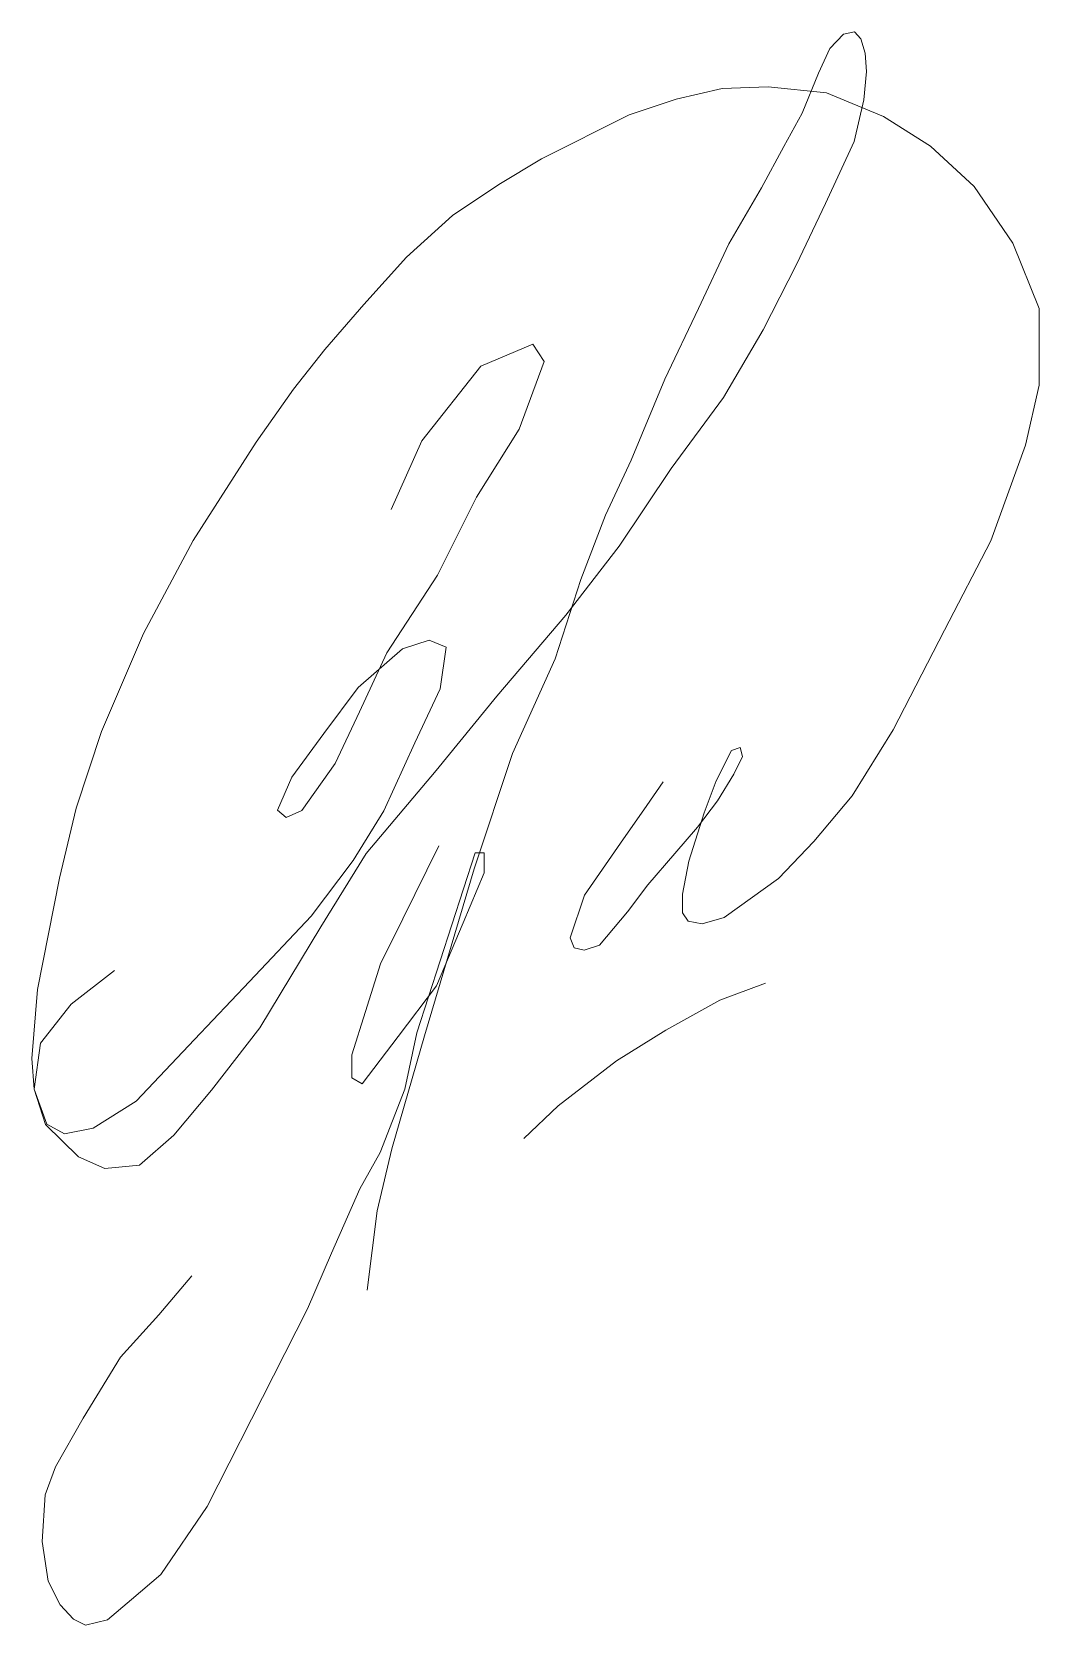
# Model space of a CAD drawing. Header units: millimetres. Extents: x 2.41 to 7.44, y 1.11 to 9.06.
import ezdxf

# ---------------------------------------------------------------- set-up
doc = ezdxf.new("R2010")
doc.units = ezdxf.units.MM

msp = doc.modelspace()

# ---------------------------------------------------------------- linework, layer by layer
at = {"color": 5, "lineweight": 18}
for points in [[(5.5643, 5.3154), (5.4823, 5.1976), (5.3519, 5.0104), (5.1713, 4.7511), (5.1002, 4.5376), (5.1207, 4.4887), (5.1697, 4.476), (5.2465, 4.5014), (5.3859, 4.6671), (5.4887, 4.8024), (5.6234, 4.9585), (5.7357, 5.0895), (5.8354, 5.2206), (5.9172, 5.3541), (5.9599, 5.443), (5.9492, 5.4875), (5.9049, 5.4718), (5.8291, 5.3209), (5.769, 5.1614), (5.6922, 4.9196), (5.6605, 4.7565), (5.6605, 4.6623), (5.69, 4.6203), (5.7596, 4.6071), (5.8681, 4.6399), (6.1405, 4.8346), (6.3167, 5.0188), (6.507, 5.2459), (6.7118, 5.5753), (6.9681, 6.0736), (7.1987, 6.5189), (7.3717, 6.9956), (7.4403, 7.2957), (7.4403, 7.6782), (7.3091, 8.0029), (7.1154, 8.2857), (6.8983, 8.4872), (6.6643, 8.6346), (6.3793, 8.7543), (6.0883, 8.7831), (5.8587, 8.7749), (5.6293, 8.7226), (5.3956, 8.6435), (4.9571, 8.4241), (4.7444, 8.297), (4.5132, 8.1408), (4.2836, 7.9344), (4.0713, 7.6974), (3.8762, 7.4733), (3.7193, 7.2743), (3.5346, 7.0104), (3.2197, 6.5194), (2.9722, 6.0564), (2.762, 5.5666), (2.6362, 5.1844), (2.5519, 4.8361), (2.4427, 4.2804), (2.4147, 3.9352), (2.4257, 3.7825), (2.4827, 3.6064), (2.6478, 3.4449), (2.7784, 3.3864), (2.952, 3.4033), (3.1238, 3.5536), (3.3106, 3.7783), (3.5525, 4.0893), (3.8558, 4.5934), (4.0826, 4.9584), (4.4311, 5.3731), (4.7353, 5.7436), (5.0785, 6.1474), (5.3446, 6.492), (5.6048, 6.8791), (5.8649, 7.233), (6.0641, 7.5704), (6.2302, 7.8966), (6.3739, 8.2016), (6.518, 8.5113), (6.5661, 8.7179), (6.5796, 8.8597), (6.5724, 8.9522), (6.551, 9.0227), (6.5192, 9.0576), (6.4648, 9.0457), (6.3956, 8.9739), (6.3399, 8.8519), (6.2588, 8.6518), (6.1666, 8.4857), (6.0559, 8.2803), (5.8929, 8.0005), (5.7416, 7.6771), (5.5727, 7.3257), (5.4041, 6.9214), (5.2764, 6.6459), (5.1531, 6.3251), (5.026, 5.9305), (4.8136, 5.4581), (4.6218, 4.8829), (4.3736, 4.0484), (4.2103, 3.4845), (4.1376, 3.1764), (4.087, 2.7804)], [(4.2081, 6.6756), (4.3604, 7.0167), (4.6554, 7.3899), (4.9137, 7.5004), (4.9712, 7.4128), (4.8467, 7.0753), (4.6334, 6.7359), (4.439, 6.3473), (4.1851, 5.9591), (4.0486, 5.666), (3.9284, 5.4079), (3.7624, 5.1725), (3.684, 5.1379), (3.6403, 5.1744), (3.7114, 5.3401), (3.8718, 5.5567), (4.0428, 5.7876), (4.2635, 5.9791), (4.3965, 6.023), (4.4821, 5.9883), (4.4513, 5.7807), (4.3254, 5.5113), (4.171, 5.1707), (4.0181, 4.9237), (3.808, 4.6454), (3.5003, 4.3204), (3.226, 4.0306), (2.9349, 3.7229), (2.7205, 3.5878), (2.578, 3.5609), (2.4896, 3.6079), (2.4257, 3.7827), (2.4578, 4.0119), (2.6104, 4.2072), (2.8268, 4.3754)], [(4.4459, 4.9965), (4.2663, 4.633), (4.1548, 4.4075), (4.0798, 4.1711), (4.0107, 3.9538), (4.0107, 3.8387), (4.0628, 3.8103), (4.2418, 4.0452), (4.4344, 4.298), (4.567, 4.6134), (4.6718, 4.8626), (4.6718, 4.9622), (4.6268, 4.9622), (4.336, 4.0639), (4.2757, 3.7825), (4.1524, 3.467), (4.0508, 3.2858), (3.9105, 2.9649), (3.7892, 2.6876), (3.6208, 2.3528), (3.2892, 1.7009), (3.058, 1.3622), (2.9118, 1.2375), (2.7917, 1.1351), (2.6821, 1.1091), (2.6217, 1.1382), (2.5553, 1.2103), (2.4968, 1.329), (2.4657, 1.5258), (2.4811, 1.7589), (2.5327, 1.8983), (2.6714, 2.1411), (2.857, 2.4467), (3.0477, 2.6571), (3.2128, 2.8523)], [(4.8696, 3.5372), (5.0401, 3.7006), (5.3317, 3.9244), (5.5771, 4.0772), (5.8473, 4.2263), (6.0748, 4.3117)]]:
    msp.add_lwpolyline(points, dxfattribs=at)

doc.saveas('drawing.dxf')
